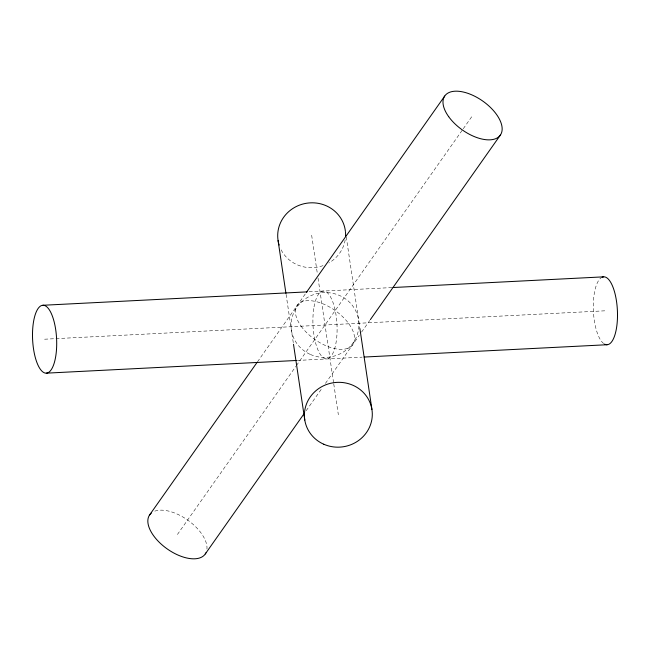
<?xml version="1.0" encoding="UTF-8"?>
<svg xmlns="http://www.w3.org/2000/svg" width="650" height="650" viewBox="0 0 650 650"><rect width="100%" height="100%" fill="white"/><g stroke="black" fill="none" stroke-linecap="round" stroke-linejoin="round"><path stroke-width="0.49" stroke-dasharray="3.25 2.44" d="M257.481 361.831L305.898 293.109M177.418 534.479L295.831 366.397M296.416 365.568L462.67 129.594M463.255 128.765L472.582 115.521M306.191 410.711L321.937 388.359M325.439 383.386L359.271 335.368M361.603 332.053L369.769 320.458M309.108 291.777L392.113 287.568M44.606 339.211L605.394 310.789M297.359 360.433L362.148 357.151M346.255 236.909L359.905 328.664M311.651 235.243L317.436 274.137M318.029 278.127L333.604 382.842M333.751 383.841L338.349 414.757M286.089 294.409L293.361 343.273M603.671 343.525A33.987 11.992 87.1 0 1 593.361 310.172A33.987 11.992 87.1 0 1 601.169 277.745M154.806 511.136A33.987 17.68 35.2 0 1 188.394 520.593A33.987 17.68 35.2 0 1 206.952 549.055M345.174 239.923A33.987 32.394 -8.5 0 1 328.851 262.966M323.001 265.655A33.987 32.394 -8.5 0 1 280.231 247.943M313.763 308.547A33.987 11.992 87.1 0 0 326.714 358.946A33.987 11.992 87.1 0 0 334.514 307.507A33.987 11.992 87.1 0 0 313.763 308.547M301.113 326.17A33.987 17.68 35.2 0 0 352.072 345.467A33.987 17.68 35.2 0 0 321.815 303.363A33.987 17.68 35.2 0 0 301.113 326.17M310.399 354.469A33.987 32.394 -8.5 0 0 358.849 321.986A33.987 32.394 -8.5 0 0 305.752 298.545A33.987 32.394 -8.5 0 0 310.399 354.469"/><path stroke-width="0.97" d="M149.557 515.011L256.896 362.659M306.483 292.281L444.73 96.046M205.27 553.954L303.851 414.026M370.354 319.629L500.443 134.989M42.884 305.273L307.084 291.874M393.128 287.519L603.679 276.843M46.321 373.157A33.987 11.992 87.1 0 0 54.121 321.726A33.987 11.992 87.1 0 0 33.369 322.757A33.987 11.992 87.1 0 0 46.321 373.157L296.351 360.482M364.171 357.045L607.116 344.727M359.905 328.664L371.922 409.443M278.078 240.557L285.943 293.41M293.507 344.273L304.785 420.071M601.989 277.274A33.987 11.992 87.1 0 1 617.435 311.399A33.987 11.992 87.1 0 1 604.533 344.077M205.912 552.866A33.987 17.68 35.2 0 1 166.441 548.372A33.987 17.68 35.2 0 1 151.263 513.134M345.499 232.229A33.987 32.394 -8.5 0 1 345.572 236.08M279.151 245.05A33.987 32.394 -8.5 0 1 278.72 243.571M278.533 242.824A33.987 32.394 -8.5 0 1 306.158 203.312A33.987 32.394 -8.5 0 1 345.418 231.457M448.695 116.691A33.987 17.68 35.2 0 0 499.655 135.98A33.987 17.68 35.2 0 0 469.398 93.884A33.987 17.68 35.2 0 0 448.695 116.691M323.757 444.226A33.987 32.394 -8.5 0 0 372.198 411.743A33.987 32.394 -8.5 0 0 319.101 388.302A33.987 32.394 -8.5 0 0 323.757 444.226"/></g></svg>
